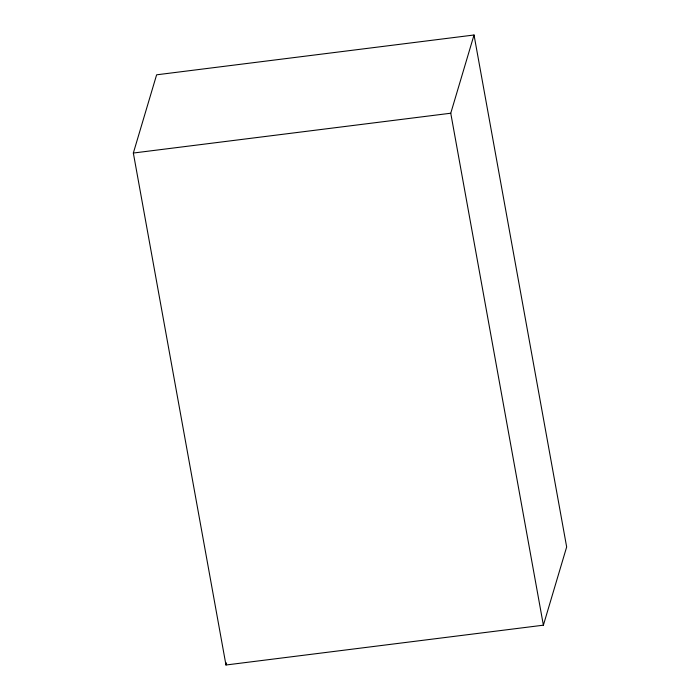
<?xml version="1.0" encoding="UTF-8"?>
<svg xmlns="http://www.w3.org/2000/svg" width="700" height="700" viewBox="0 0 700 700"><rect width="100%" height="100%" fill="white"/><g stroke="black" fill="none" stroke-linecap="round" stroke-linejoin="round"><path stroke-width="1.05" d="M133.341 153.037L156.616 74.812L474.031 35L566.659 546.962L543.384 625.188L225.969 665L133.341 153.037L450.756 113.225L474.031 35M225.969 665L226.59 662.918M450.756 113.225L543.384 625.188"/></g></svg>
